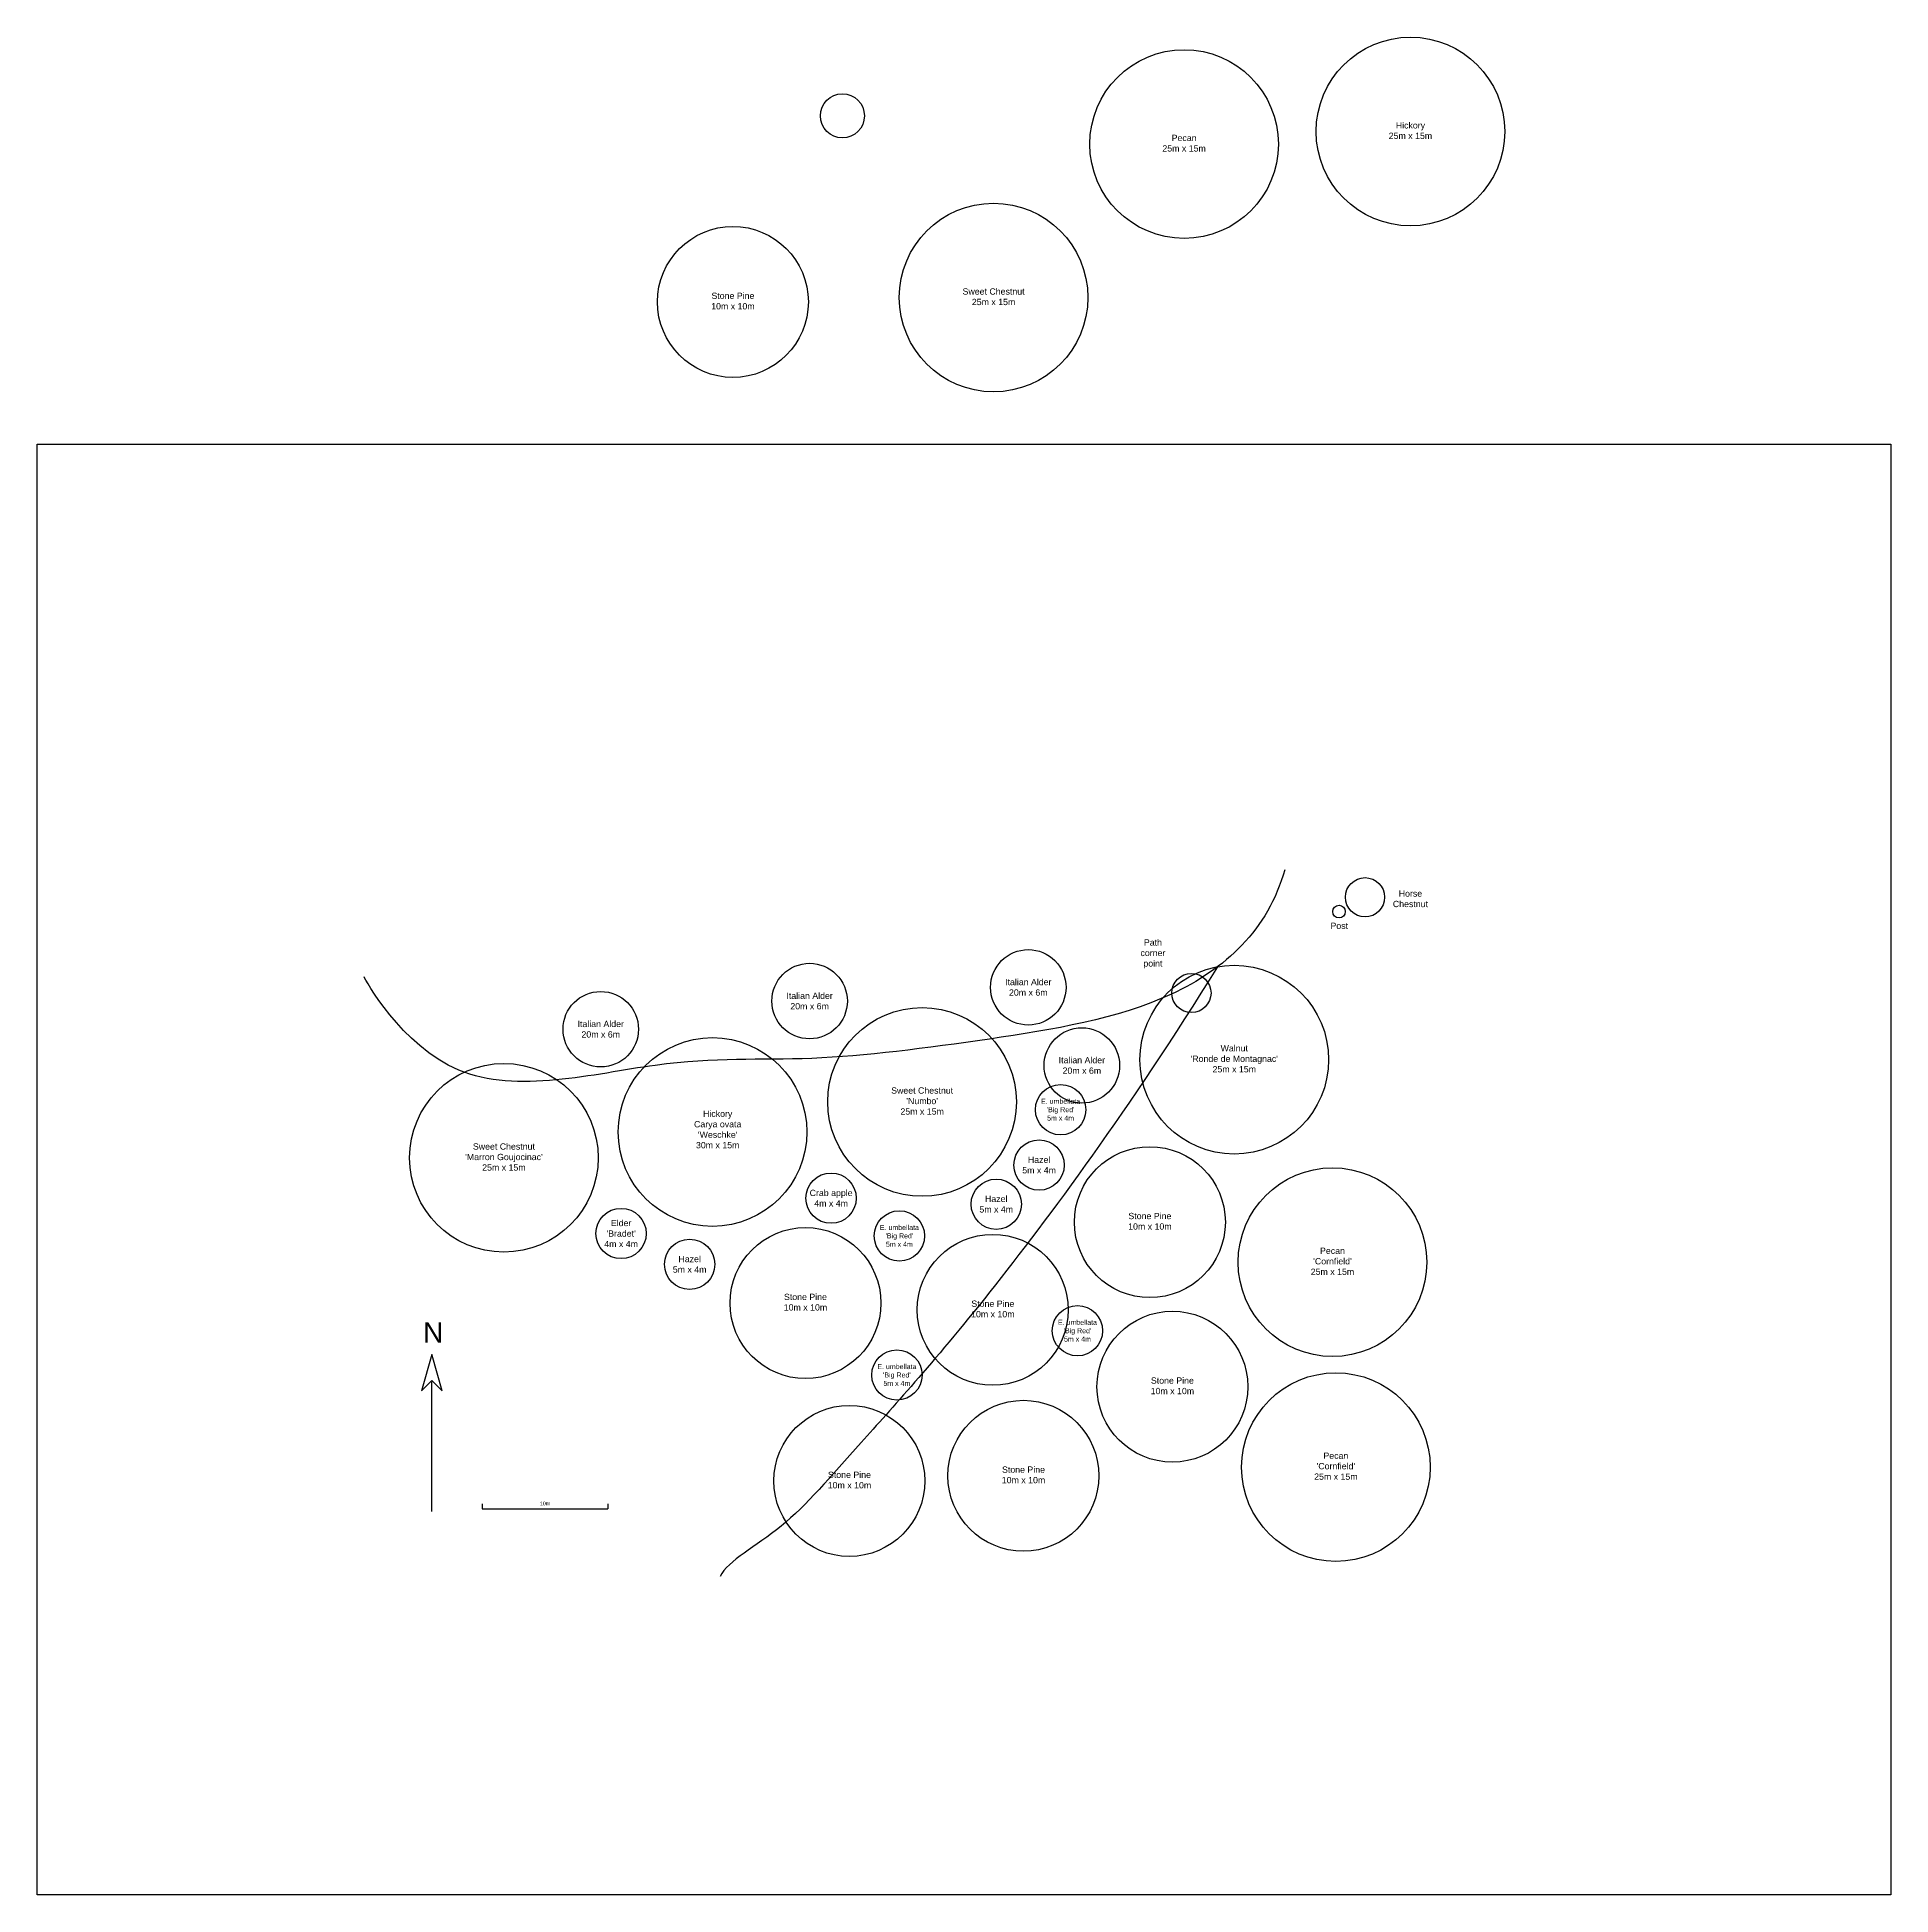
# Model space of a CAD drawing. Header units: metres. Extents: x 72 to 219, y 6 to 154.
import ezdxf

# ---------------------------------------------------------------- set-up
doc = ezdxf.new("R2010")
doc.units = ezdxf.units.M
for name, color, linetype, lineweight, true_color in [('Legend', 56, 'Continuous', 25, 0x808000), ('Paths', 6, 'Continuous', 25, 0xff00ff), ('Trees & shrubs', 3, 'Continuous', 25, 0x00ff00), ('xSatellite2', 178, 'Continuous', 25, 0x000000)]:
    doc.layers.add(name, color=color, linetype=linetype, lineweight=lineweight, true_color=true_color)
doc.styles.add('textstyle11', font='')
doc.styles.add('textstyle12', font='')
doc.styles.add('textstyle13', font='')
doc.styles.add('textstyle14', font='')
doc.styles.add('textstyle15', font='')
doc.styles.add('textstyle16', font='')
doc.styles.add('textstyle17', font='')
doc.styles.add('textstyle18', font='')
doc.styles.add('textstyle19', font='')
doc.styles.add('textstyle20', font='')
doc.styles.add('textstyle21', font='')
doc.styles.add('textstyle22', font='')
doc.styles.add('textstyle23', font='')
doc.styles.add('textstyle24', font='')
doc.styles.add('textstyle25', font='')
doc.styles.add('textstyle26', font='')
doc.styles.add('textstyle27', font='')
doc.styles.add('textstyle28', font='')
doc.styles.add('textstyle29', font='')
doc.styles.add('textstyle30', font='')
doc.styles.add('textstyle31', font='')
doc.styles.add('textstyle32', font='')
doc.styles.add('textstyle33', font='')
doc.styles.add('textstyle34', font='')
doc.styles.add('textstyle35', font='')
doc.styles.add('textstyle36', font='')
doc.styles.add('textstyle37', font='')
doc.styles.add('textstyle38', font='')
doc.styles.add('textstyle39', font='')
doc.styles.add('textstyle40', font='')
doc.styles.add('textstyle41', font='')
doc.styles.add('textstyle42', font='')
doc.styles.add('textstyle43', font='')
doc.styles.add('textstyle44', font='')
doc.styles.get('textstyle11').set_extended_font_data('Arial')
doc.styles.get('textstyle12').set_extended_font_data('Arial')
doc.styles.get('textstyle13').set_extended_font_data('Arial')
doc.styles.get('textstyle14').set_extended_font_data('Arial')
doc.styles.get('textstyle15').set_extended_font_data('Arial')
doc.styles.get('textstyle16').set_extended_font_data('Arial')
doc.styles.get('textstyle17').set_extended_font_data('Arial')
doc.styles.get('textstyle18').set_extended_font_data('Arial')
doc.styles.get('textstyle19').set_extended_font_data('Arial')
doc.styles.get('textstyle20').set_extended_font_data('Arial')
doc.styles.get('textstyle21').set_extended_font_data('Arial')
doc.styles.get('textstyle22').set_extended_font_data('Arial')
doc.styles.get('textstyle23').set_extended_font_data('Arial')
doc.styles.get('textstyle24').set_extended_font_data('Arial')
doc.styles.get('textstyle25').set_extended_font_data('Arial')
doc.styles.get('textstyle26').set_extended_font_data('Arial')
doc.styles.get('textstyle27').set_extended_font_data('Arial')
doc.styles.get('textstyle28').set_extended_font_data('Arial')
doc.styles.get('textstyle29').set_extended_font_data('Arial')
doc.styles.get('textstyle30').set_extended_font_data('Arial')
doc.styles.get('textstyle31').set_extended_font_data('Arial')
doc.styles.get('textstyle32').set_extended_font_data('Arial')
doc.styles.get('textstyle33').set_extended_font_data('Arial')
doc.styles.get('textstyle34').set_extended_font_data('Arial')
doc.styles.get('textstyle35').set_extended_font_data('Arial')
doc.styles.get('textstyle36').set_extended_font_data('Arial')
doc.styles.get('textstyle37').set_extended_font_data('Arial')
doc.styles.get('textstyle38').set_extended_font_data('Arial')
doc.styles.get('textstyle39').set_extended_font_data('Arial')
doc.styles.get('textstyle40').set_extended_font_data('Arial')
doc.styles.get('textstyle41').set_extended_font_data('Arial')
doc.styles.get('textstyle42').set_extended_font_data('Arial')
doc.styles.get('textstyle43').set_extended_font_data('Arial')
doc.styles.get('textstyle44').set_extended_font_data('Arial')
picture_1 = doc.add_image_def('image1.jpg', size_in_pixel=(855, 669))

msp = doc.modelspace()

# ---------------------------------------------------------------- linework, layer by layer
at = {"layer": 'Legend'}
for p, q in [((107.18, 36.91), (107.18, 36.51)), ((107.18, 36.51), (117.18, 36.51)), ((117.18, 36.91), (117.18, 36.51))]:
    msp.add_line(p, q, dxfattribs=at)
for points in [[(103.18, 46.7), (104.01, 45.88), (103.2, 48.7), (103.18, 48.76), (102.36, 45.88), (103.18, 46.7)], [(103.18, 36.28), (103.18, 46.6)]]:
    msp.add_lwpolyline(points, dxfattribs=at)
at = {"layer": 'Paths'}
for centre, radius in [((177.39, 85.12), 1.56), ((175.32, 83.98), 0.5), ((163.58, 77.51), 1.56)]:
    msp.add_circle(centre, radius, dxfattribs=at)
for points in [[(171, 87.31), (169.67, 82.53), (162.87, 76.28), (147.39, 73.74), (132.68, 71.86), (122.31, 72.71), (103.7, 67.85), (97.8, 78.71), (97.8, 78.8)], [(165.66, 79.59), (158.57, 68.18), (145.93, 51.15), (136.71, 41.24), (131.12, 34.56), (126.74, 32.4), (126.1, 31.13)]]:
    msp.add_open_spline(points, degree=3, dxfattribs=at)
at = {"layer": 'Trees & shrubs'}
for centre, radius in [((163, 145), 7.5), ((181, 146), 7.5), ((135.83, 147.25), 1.75), ((147.85, 132.8), 7.5), ((127.12, 132.45), 6), ((133.22, 76.87), 3), ((150.61, 77.96), 3), ((166.99, 72.21), 7.5), ((116.61, 74.63), 3), ((142.16, 68.85), 7.5), ((125.5, 66.46), 7.5), ((154.87, 71.75), 3), ((108.91, 64.41), 7.5), ((153.18, 68.23), 2), ((151.47, 63.83), 2), ((160.28, 59.29), 6), ((174.8, 56.11), 7.5), ((134.93, 61.2), 2), ((148.06, 60.72), 2), ((118.23, 58.39), 2), ((140.36, 58.2), 2), ((123.68, 55.94), 2), ((132.89, 52.86), 6), ((147.78, 52.32), 6), ((154.52, 50.66), 2), ((162.07, 46.21), 6), ((140.16, 47.14), 2), ((175.07, 39.82), 7.5), ((136.38, 38.72), 6), ((150.22, 39.13), 6)]:
    msp.add_circle(centre, radius, dxfattribs=at)

# ---------------------------------------------------------------- texts
at = {"layer": 'Legend', "attachment_point": 2}
for s, insert, char_height, style in [('N', (103.29, 51.32), 1.6, 'textstyle40'), ('10m', (112.18, 37.08), 0.3, 'textstyle39')]:
    msp.add_mtext(s, dxfattribs=dict(at, insert=insert, char_height=char_height, style=style))
at = {"layer": 'Paths', "char_height": 0.5, "attachment_point": 5}
for s, insert, style in [('Horse \\PChestnut', (181, 85), 'textstyle41'), ('Post', (175.34, 82.85), 'textstyle42'), ('Path\\Pcorner\\Ppoint', (160.52, 80.62), 'textstyle43')]:
    msp.add_mtext(s, dxfattribs=dict(at, insert=insert, style=style))
at = {"layer": 'Trees & shrubs', "color": 30, "true_color": 0xff7f00, "attachment_point": 5}
for s, insert, char_height, style in [('Hickory\\P25m x 15m', (181, 146.07), 0.5, 'textstyle35'), ('Pecan\\P25m x 15m', (163, 145.07), 0.5, 'textstyle34'), ('Stone Pine\\P10m x 10m', (127.12, 132.52), 0.5, 'textstyle16'), ('Sweet Chestnut\\P25m x 15m', (147.85, 132.86), 0.5, 'textstyle30'), ('Italian Alder\\P20m x 6m', (150.61, 77.96), 0.5, 'textstyle25'), ('Italian Alder\\P20m x 6m', (133.22, 76.87), 0.5, 'textstyle23'), ('Italian Alder\\P20m x 6m', (116.61, 74.63), 0.5, 'textstyle24'), ('Italian Alder\\P20m x 6m', (154.87, 71.75), 0.5, 'textstyle26'), ("Walnut \\P'Ronde de Montagnac'\\P25m x 15m", (166.99, 72.28), 0.5, 'textstyle36'), ("Sweet Chestnut\\P'Numbo'\\P25m x 15m", (142.17, 68.92), 0.5, 'textstyle31'), ("Hickory\\PCarya ovata \\P'Weschke'\\P30m x 15m", (125.91, 66.66), 0.5, 'textstyle32'), ("E. umbellata\\P'Big Red'\\P5m x 4m", (153.18, 68.23), 0.4, 'textstyle12'), ("\\C256;Sweet Chestnut \\P'Marron Goujocinac'\\P25m x 15m", (108.91, 64.47), 0.5, 'textstyle33'), ('Hazel\\P5m x 4m', (151.47, 63.83), 0.5, 'textstyle27'), ('Crab apple\\P4m x 4m', (134.93, 61.2), 0.5, 'textstyle44'), ('Hazel\\P5m x 4m', (148.06, 60.72), 0.5, 'textstyle28'), ('Stone Pine\\P10m x 10m', (160.28, 59.36), 0.5, 'textstyle21'), ('Hazel\\P5m x 4m', (123.68, 55.94), 0.5, 'textstyle29'), ("Pecan\\P'Cornfield'\\P25m x 15m", (174.8, 56.18), 0.5, 'textstyle37'), ('Stone Pine\\P10m x 10m', (132.89, 52.93), 0.5, 'textstyle19'), ("E. umbellata\\P'Big Red'\\P5m x 4m", (154.52, 50.66), 0.4, 'textstyle15'), ("E. umbellata\\P'Big Red'\\P5m x 4m", (140.16, 47.14), 0.4, 'textstyle14'), ('Stone Pine\\P10m x 10m', (162.07, 46.28), 0.5, 'textstyle22'), ('Stone Pine\\P10m x 10m', (150.23, 39.2), 0.5, 'textstyle18'), ("Pecan\\P'Cornfield'\\P25m x 15m", (175.07, 39.89), 0.5, 'textstyle38'), ('Stone Pine\\P10m x 10m', (136.39, 38.79), 0.5, 'textstyle17')]:
    msp.add_mtext(s, dxfattribs=dict(at, insert=insert, char_height=char_height, style=style))
at = {"layer": 'Trees & shrubs', "color": 96, "true_color": 0x008000, "attachment_point": 5}
for s, insert, char_height, style in [("Elder\\P'Bradet'\\P4m x 4m", (118.23, 58.39), 0.5, 'textstyle11'), ("E. umbellata\\P'Big Red'\\P5m x 4m", (140.36, 58.2), 0.4, 'textstyle13'), ('Stone Pine\\P10m x 10m', (147.79, 52.39), 0.5, 'textstyle20')]:
    msp.add_mtext(s, dxfattribs=dict(at, insert=insert, char_height=char_height, style=style))

# ---------------------------------------------------------------- pictures from other files: only their frames are drawn
at = {"layer": 'xSatellite2'}
image = msp.add_image(picture_1, insert=(71.79, 5.81), size_in_units=(147.41, 115.34), dxfattribs=at)
image.dxf.flags = 7

doc.saveas('drawing.dxf')
